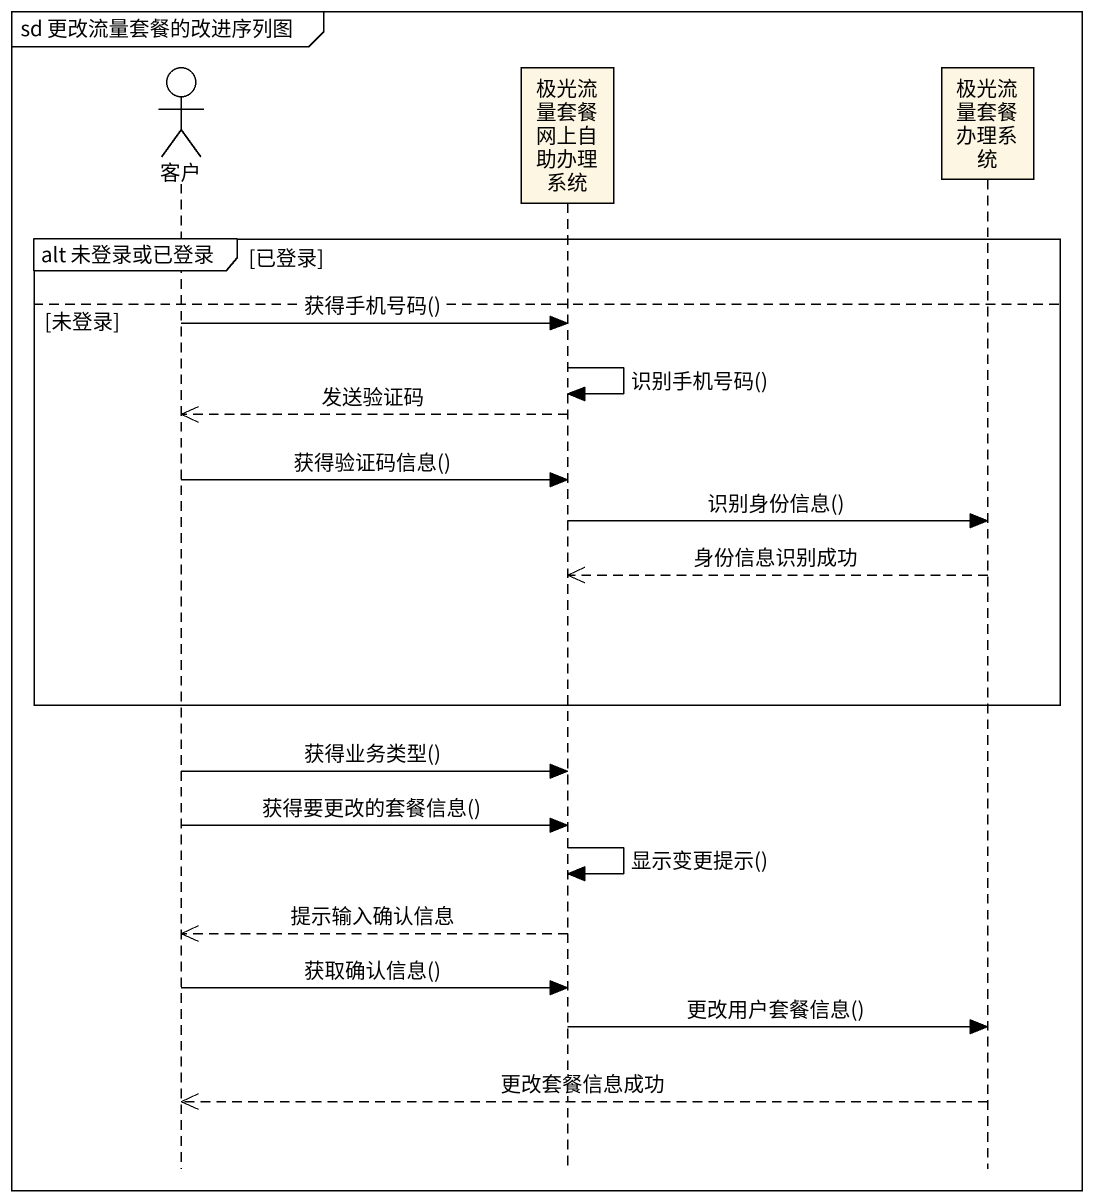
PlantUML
@startuml
mainframe sd 更改流量套餐的改进序列图
hide footbox
actor 客户
participant 极光流量套餐网上自助办理系统
participant 极光流量套餐办理系统

group alt 未登录或已登录 [已登录]
else 未登录
  客户 -> 极光流量套餐网上自助办理系统 : 获得手机号码()
  极光流量套餐网上自助办理系统 -> 极光流量套餐网上自助办理系统 : 识别手机号码()
  极光流量套餐网上自助办理系统 -->> 客户 : 发送验证码
  客户 -> 极光流量套餐网上自助办理系统 : 获得验证码信息()
  极光流量套餐网上自助办理系统 -> 极光流量套餐办理系统 : 识别身份信息()
  极光流量套餐办理系统 -->> 极光流量套餐网上自助办理系统 : 身份信息识别成功
end
客户 -> 极光流量套餐网上自助办理系统 : 获得业务类型()
客户 -> 极光流量套餐网上自助办理系统 : 获得要更改的套餐信息()
极光流量套餐网上自助办理系统 -> 极光流量套餐网上自助办理系统 : 显示变更提示()
极光流量套餐网上自助办理系统 -->> 客户 : 提示输入确认信息
客户 -> 极光流量套餐网上自助办理系统 : 获取确认信息()
极光流量套餐网上自助办理系统 -> 极光流量套餐办理系统 : 更改用户套餐信息()
极光流量套餐办理系统 -->> 客户 : 更改套餐信息成功
@enduml
